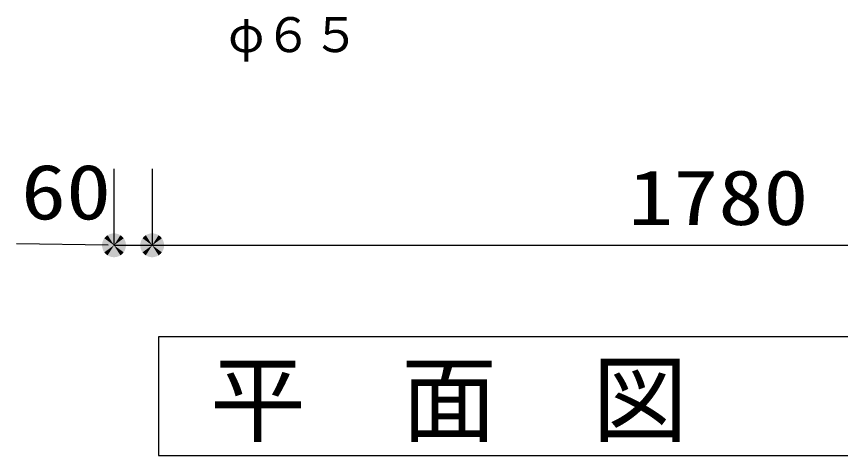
# Model space of a CAD drawing. Units: millimetres, scale not verified. Extents: x -8093 to 8093, y -5792 to 5792.
# Drawn here: x -6030 to -4736, y -262 to 428 of the extents above; entities that cross this region are included whole.
import ezdxf
from ezdxf.enums import TextEntityAlignment as Align

# ---------------------------------------------------------------- set-up
doc = ezdxf.new("R2010")
doc.units = ezdxf.units.MM
doc.header["$LTSCALE"] = 30
doc.layers.add('0-1_00クル-フ-0躯体', color=3, linetype='Continuous', lineweight=25)
doc.layers.add('0-4_00クル-フ-6寸法', color=132, linetype='Continuous', lineweight=25)
doc.styles.add('ＭＳ ゴシック', font='')
doc.styles.get('ＭＳ ゴシック').set_extended_font_data('MS Gothic')

msp = doc.modelspace()

# ---------------------------------------------------------------- linework, layer by layer
at = {"layer": '0-1_00クル-フ-0躯体'}
msp.add_lwpolyline([(-3777.94, -261.56), (-3777.94, -75.25), (-5807.27, -75.25), (-5807.27, -261.56)], close=True, dxfattribs=at)
at = {"layer": '0-4_00クル-フ-6寸法', "color": 4}
for p, q in [((-5877.09, 188.52), (-5877.09, 68.52)), ((-5817.09, 188.52), (-5817.09, 68.52)), ((-5817.09, 188.52), (-5817.09, 68.52)), ((-5886.47, 68.52), (-6030.25, 70.57)), ((-5877.09, 68.52), (-5817.09, 68.52)), ((-5817.09, 68.52), (-4037.09, 68.52))]:
    msp.add_line(p, q, dxfattribs=at)
at = {"layer": '0-4_00クル-フ-6寸法'}
for points in [[(-5877.09, 68.52), (-5893.52, 77.56), (-5892.26, 79.54)], [(-5877.09, 68.52), (-5892.26, 79.54), (-5890.76, 81.36)], [(-5877.09, 68.52), (-5890.76, 81.36), (-5889.04, 82.97)], [(-5877.09, 68.52), (-5889.04, 82.97), (-5887.14, 84.36)], [(-5877.09, 68.52), (-5887.14, 84.36), (-5885.07, 85.49)], [(-5877.09, 68.52), (-5885.07, 85.49), (-5882.88, 86.36)], [(-5877.09, 68.52), (-5882.88, 86.36), (-5880.6, 86.94)], [(-5877.09, 68.52), (-5880.6, 86.94), (-5878.27, 87.24)], [(-5877.09, 68.52), (-5878.27, 87.24), (-5875.91, 87.24)], [(-5877.09, 68.52), (-5875.91, 87.24), (-5873.58, 86.94)], [(-5877.09, 68.52), (-5873.58, 86.94), (-5871.3, 86.36)], [(-5877.09, 68.52), (-5871.3, 86.36), (-5869.11, 85.49)], [(-5877.09, 68.52), (-5869.11, 85.49), (-5867.04, 84.36)], [(-5877.09, 68.52), (-5867.04, 84.36), (-5865.14, 82.97)], [(-5877.09, 68.52), (-5865.14, 82.97), (-5863.42, 81.36)], [(-5877.09, 68.52), (-5863.42, 81.36), (-5861.92, 79.54)], [(-5877.09, 68.52), (-5861.92, 79.54), (-5860.66, 77.56)], [(-5817.09, 68.52), (-5833.52, 77.56), (-5832.26, 79.54)], [(-5817.09, 68.52), (-5833.52, 77.56), (-5832.26, 79.54)], [(-5817.09, 68.52), (-5832.26, 79.54), (-5830.76, 81.36)], [(-5817.09, 68.52), (-5832.26, 79.54), (-5830.76, 81.36)], [(-5817.09, 68.52), (-5830.76, 81.36), (-5829.04, 82.97)], [(-5817.09, 68.52), (-5830.76, 81.36), (-5829.04, 82.97)], [(-5817.09, 68.52), (-5829.04, 82.97), (-5827.14, 84.36)], [(-5817.09, 68.52), (-5829.04, 82.97), (-5827.14, 84.36)], [(-5817.09, 68.52), (-5827.14, 84.36), (-5825.07, 85.49)], [(-5817.09, 68.52), (-5827.14, 84.36), (-5825.07, 85.49)], [(-5817.09, 68.52), (-5825.07, 85.49), (-5822.88, 86.36)], [(-5817.09, 68.52), (-5825.07, 85.49), (-5822.88, 86.36)], [(-5817.09, 68.52), (-5822.88, 86.36), (-5820.6, 86.94)], [(-5817.09, 68.52), (-5822.88, 86.36), (-5820.6, 86.94)], [(-5817.09, 68.52), (-5820.6, 86.94), (-5818.27, 87.24)], [(-5817.09, 68.52), (-5820.6, 86.94), (-5818.27, 87.24)], [(-5817.09, 68.52), (-5818.27, 87.24), (-5815.91, 87.24)], [(-5817.09, 68.52), (-5818.27, 87.24), (-5815.91, 87.24)], [(-5817.09, 68.52), (-5815.91, 87.24), (-5813.58, 86.94)], [(-5817.09, 68.52), (-5815.91, 87.24), (-5813.58, 86.94)], [(-5817.09, 68.52), (-5813.58, 86.94), (-5811.3, 86.36)], [(-5817.09, 68.52), (-5813.58, 86.94), (-5811.3, 86.36)], [(-5817.09, 68.52), (-5811.3, 86.36), (-5809.11, 85.49)], [(-5817.09, 68.52), (-5811.3, 86.36), (-5809.11, 85.49)], [(-5817.09, 68.52), (-5809.11, 85.49), (-5807.04, 84.36)], [(-5817.09, 68.52), (-5809.11, 85.49), (-5807.04, 84.36)], [(-5817.09, 68.52), (-5807.04, 84.36), (-5805.14, 82.97)], [(-5817.09, 68.52), (-5807.04, 84.36), (-5805.14, 82.97)], [(-5817.09, 68.52), (-5805.14, 82.97), (-5803.42, 81.36)], [(-5817.09, 68.52), (-5805.14, 82.97), (-5803.42, 81.36)], [(-5817.09, 68.52), (-5803.42, 81.36), (-5801.92, 79.54)], [(-5817.09, 68.52), (-5803.42, 81.36), (-5801.92, 79.54)], [(-5817.09, 68.52), (-5801.92, 79.54), (-5800.66, 77.56)], [(-5817.09, 68.52), (-5801.92, 79.54), (-5800.66, 77.56)], [(-5877.09, 68.52), (-5895.84, 68.52), (-5895.69, 70.87)], [(-5877.09, 68.52), (-5895.69, 66.17), (-5895.84, 68.52)], [(-5877.09, 68.52), (-5895.69, 70.87), (-5895.25, 73.19)], [(-5877.09, 68.52), (-5895.25, 63.86), (-5895.69, 66.17)], [(-5877.09, 68.52), (-5895.25, 73.19), (-5894.52, 75.43)], [(-5877.09, 68.52), (-5894.52, 61.62), (-5895.25, 63.86)], [(-5877.09, 68.52), (-5894.52, 75.43), (-5893.52, 77.56)], [(-5877.09, 68.52), (-5893.52, 59.49), (-5894.52, 61.62)], [(-5877.09, 68.52), (-5892.26, 57.5), (-5893.52, 59.49)], [(-5877.09, 68.52), (-5890.76, 55.69), (-5892.26, 57.5)], [(-5877.09, 68.52), (-5889.04, 54.08), (-5890.76, 55.69)], [(-5877.09, 68.52), (-5887.14, 52.69), (-5889.04, 54.08)], [(-5877.09, 68.52), (-5885.07, 51.56), (-5887.14, 52.69)], [(-5877.09, 68.52), (-5882.88, 50.69), (-5885.07, 51.56)], [(-5877.09, 68.52), (-5880.6, 50.11), (-5882.88, 50.69)], [(-5877.09, 68.52), (-5878.27, 49.81), (-5880.6, 50.11)], [(-5877.09, 68.52), (-5875.91, 49.81), (-5878.27, 49.81)], [(-5877.09, 68.52), (-5860.66, 77.56), (-5859.66, 75.43)], [(-5877.09, 68.52), (-5859.66, 75.43), (-5858.93, 73.19)], [(-5877.09, 68.52), (-5858.93, 73.19), (-5858.49, 70.87)], [(-5877.09, 68.52), (-5858.49, 70.87), (-5858.34, 68.52)], [(-5877.09, 68.52), (-5873.58, 50.11), (-5875.91, 49.81)], [(-5877.09, 68.52), (-5871.3, 50.69), (-5873.58, 50.11)], [(-5877.09, 68.52), (-5869.11, 51.56), (-5871.3, 50.69)], [(-5877.09, 68.52), (-5867.04, 52.69), (-5869.11, 51.56)], [(-5877.09, 68.52), (-5865.14, 54.08), (-5867.04, 52.69)], [(-5877.09, 68.52), (-5863.42, 55.69), (-5865.14, 54.08)], [(-5877.09, 68.52), (-5861.92, 57.5), (-5863.42, 55.69)], [(-5877.09, 68.52), (-5860.66, 59.49), (-5861.92, 57.5)], [(-5877.09, 68.52), (-5859.66, 61.62), (-5860.66, 59.49)], [(-5877.09, 68.52), (-5858.93, 63.86), (-5859.66, 61.62)], [(-5877.09, 68.52), (-5858.49, 66.17), (-5858.93, 63.86)], [(-5877.09, 68.52), (-5858.34, 68.52), (-5858.49, 66.17)], [(-5817.09, 68.52), (-5835.84, 68.52), (-5835.69, 70.87)], [(-5817.09, 68.52), (-5835.84, 68.52), (-5835.69, 70.87)], [(-5817.09, 68.52), (-5835.69, 66.17), (-5835.84, 68.52)], [(-5817.09, 68.52), (-5835.69, 66.17), (-5835.84, 68.52)], [(-5817.09, 68.52), (-5835.69, 70.87), (-5835.25, 73.19)], [(-5817.09, 68.52), (-5835.69, 70.87), (-5835.25, 73.19)], [(-5817.09, 68.52), (-5835.25, 63.86), (-5835.69, 66.17)], [(-5817.09, 68.52), (-5835.25, 63.86), (-5835.69, 66.17)], [(-5817.09, 68.52), (-5835.25, 73.19), (-5834.52, 75.43)], [(-5817.09, 68.52), (-5835.25, 73.19), (-5834.52, 75.43)], [(-5817.09, 68.52), (-5834.52, 61.62), (-5835.25, 63.86)], [(-5817.09, 68.52), (-5834.52, 61.62), (-5835.25, 63.86)], [(-5817.09, 68.52), (-5834.52, 75.43), (-5833.52, 77.56)], [(-5817.09, 68.52), (-5834.52, 75.43), (-5833.52, 77.56)], [(-5817.09, 68.52), (-5833.52, 59.49), (-5834.52, 61.62)], [(-5817.09, 68.52), (-5833.52, 59.49), (-5834.52, 61.62)], [(-5817.09, 68.52), (-5832.26, 57.5), (-5833.52, 59.49)], [(-5817.09, 68.52), (-5832.26, 57.5), (-5833.52, 59.49)], [(-5817.09, 68.52), (-5830.76, 55.69), (-5832.26, 57.5)], [(-5817.09, 68.52), (-5830.76, 55.69), (-5832.26, 57.5)], [(-5817.09, 68.52), (-5829.04, 54.08), (-5830.76, 55.69)], [(-5817.09, 68.52), (-5829.04, 54.08), (-5830.76, 55.69)], [(-5817.09, 68.52), (-5827.14, 52.69), (-5829.04, 54.08)], [(-5817.09, 68.52), (-5827.14, 52.69), (-5829.04, 54.08)], [(-5817.09, 68.52), (-5825.07, 51.56), (-5827.14, 52.69)], [(-5817.09, 68.52), (-5825.07, 51.56), (-5827.14, 52.69)], [(-5817.09, 68.52), (-5822.88, 50.69), (-5825.07, 51.56)], [(-5817.09, 68.52), (-5822.88, 50.69), (-5825.07, 51.56)], [(-5817.09, 68.52), (-5820.6, 50.11), (-5822.88, 50.69)], [(-5817.09, 68.52), (-5820.6, 50.11), (-5822.88, 50.69)], [(-5817.09, 68.52), (-5818.27, 49.81), (-5820.6, 50.11)], [(-5817.09, 68.52), (-5818.27, 49.81), (-5820.6, 50.11)], [(-5817.09, 68.52), (-5815.91, 49.81), (-5818.27, 49.81)], [(-5817.09, 68.52), (-5815.91, 49.81), (-5818.27, 49.81)], [(-5817.09, 68.52), (-5800.66, 77.56), (-5799.66, 75.43)], [(-5817.09, 68.52), (-5800.66, 77.56), (-5799.66, 75.43)], [(-5817.09, 68.52), (-5799.66, 75.43), (-5798.93, 73.19)], [(-5817.09, 68.52), (-5799.66, 75.43), (-5798.93, 73.19)], [(-5817.09, 68.52), (-5798.93, 73.19), (-5798.49, 70.87)], [(-5817.09, 68.52), (-5798.93, 73.19), (-5798.49, 70.87)], [(-5817.09, 68.52), (-5798.49, 70.87), (-5798.34, 68.52)], [(-5817.09, 68.52), (-5798.49, 70.87), (-5798.34, 68.52)], [(-5817.09, 68.52), (-5813.58, 50.11), (-5815.91, 49.81)], [(-5817.09, 68.52), (-5811.3, 50.69), (-5813.58, 50.11)], [(-5817.09, 68.52), (-5809.11, 51.56), (-5811.3, 50.69)], [(-5817.09, 68.52), (-5807.04, 52.69), (-5809.11, 51.56)], [(-5817.09, 68.52), (-5805.14, 54.08), (-5807.04, 52.69)], [(-5817.09, 68.52), (-5803.42, 55.69), (-5805.14, 54.08)], [(-5817.09, 68.52), (-5801.92, 57.5), (-5803.42, 55.69)], [(-5817.09, 68.52), (-5800.66, 59.49), (-5801.92, 57.5)], [(-5817.09, 68.52), (-5799.66, 61.62), (-5800.66, 59.49)], [(-5817.09, 68.52), (-5798.93, 63.86), (-5799.66, 61.62)], [(-5817.09, 68.52), (-5798.49, 66.17), (-5798.93, 63.86)], [(-5817.09, 68.52), (-5798.34, 68.52), (-5798.49, 66.17)], [(-5817.09, 68.52), (-5813.58, 50.11), (-5815.91, 49.81)], [(-5817.09, 68.52), (-5811.3, 50.69), (-5813.58, 50.11)], [(-5817.09, 68.52), (-5809.11, 51.56), (-5811.3, 50.69)], [(-5817.09, 68.52), (-5807.04, 52.69), (-5809.11, 51.56)], [(-5817.09, 68.52), (-5805.14, 54.08), (-5807.04, 52.69)], [(-5817.09, 68.52), (-5803.42, 55.69), (-5805.14, 54.08)], [(-5817.09, 68.52), (-5801.92, 57.5), (-5803.42, 55.69)], [(-5817.09, 68.52), (-5800.66, 59.49), (-5801.92, 57.5)], [(-5817.09, 68.52), (-5799.66, 61.62), (-5800.66, 59.49)], [(-5817.09, 68.52), (-5798.93, 63.86), (-5799.66, 61.62)], [(-5817.09, 68.52), (-5798.49, 66.17), (-5798.93, 63.86)], [(-5817.09, 68.52), (-5798.34, 68.52), (-5798.49, 66.17)]]:
    msp.add_solid(points, dxfattribs=at)

# ---------------------------------------------------------------- texts
at = {"layer": '0-1_00クル-フ-0躯体', "color": 4, "style": 'ＭＳ ゴシック'}
for s, height, p in [('φ６５', 54.99, (-5697.81, 355.32)), ('平\u3000面\u3000図', 110, (-5726.03, -261.53))]:
    msp.add_text(s, height=height, dxfattribs=at).set_placement(p, align=Align.BOTTOM_LEFT)
at = {"layer": '0-4_00クル-フ-6寸法', "color": 3, "style": 'ＭＳ ゴシック', "width": 1.2}
for s, p in [('60', (-6023.11, 83.11)), ('1780', (-5069.38, 74.37))]:
    msp.add_text(s, height=86.66, dxfattribs=at).set_placement(p, align=Align.BOTTOM_LEFT)

doc.saveas('drawing.dxf')
